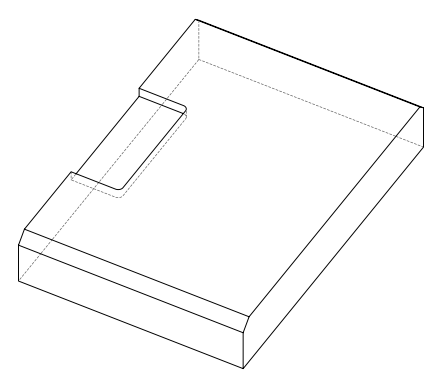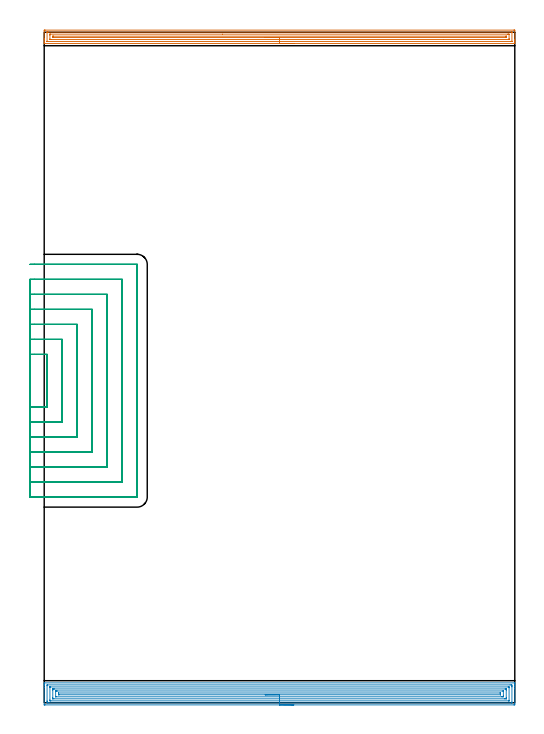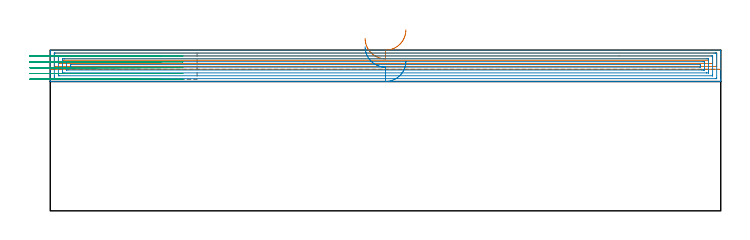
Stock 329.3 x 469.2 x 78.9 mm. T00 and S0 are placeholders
(PLAN: 3 operations, 1 tool changes, 52.3 min)
(1 AREA_MILL | FG_CHAMFER_SURFACE | UGT0205_001 | 10.73 min | 14544 mm3)
(2 AREA_MILL_1 | FG_CHAMFER_SURFACE_1 | UGT0205_001 | 16.06 min | 39048 mm3)
(3 MILL_SLOT | SLOT_PARTIAL_RECTANGULAR | UGT0201_103 | Follow Part, ap 3.5, ae 75% | 25.55 min | 182095 mm3)
(TOOL UGT0205_001 | Chamfer Mill 20 x 3 x 45 deg. | D20 FL50 Z2)
(TOOL UGT0201_103 | End Mill 14 mm | D14 FL19 Z2)
(OP 1 AREA_MILL)
G17 G21 G94 G90
T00 M6
G54
G17 G0 G90 X174.65 Y461.3 S1061 M3
G43 Z88.9 H0
G94 G1 X174.612 Z88.028 F250.
X174.498 Z87.163
X174.309 Z86.312
X174.047 Z85.48
X173.713 Z84.674
X173.31 Z83.9
X172.842 Z83.164
X172.31 Z82.472
X171.721 Z81.829
X171.078 Z81.239
X170.386 Z80.708
X169.65 Z80.24
X168.876 Z79.837
X168.07 Z79.503
X167.238 Z79.241
X166.387 Z79.052
X165.522 Z78.938
X164.65 Z78.9
X0.178
X0.01 Y461.303 Z78.888
X0.003 Y461.431 Z78.761
X0. Y461.567 Z78.633
Y461.811 Z78.389
Y462.508 Z77.687
Y463.729 Z76.468
Y464.254 Z75.941
Y464.865 Z75.331
Y470.103 Z70.094
X0.004 Y470.366 Z69.832
X0.01 Y470.693 Z69.504
X0.286 Y470.697 Z69.501
X0.625 Y470.7 Z69.5
X328.675
X329.232 Y470.695 Z69.503
X329.29 Y470.692 Z69.506
X329.3 Y470.628 Z69.57
Y464.254 Z75.941
Y463.729 Z76.468
Y463.381 Z76.815
Y462.856 Z77.34
Y462.508 Z77.687
Y461.811 Z78.389
Y461.567 Z78.633
Y461.433 Z78.759
X329.29 Y461.303 Z78.888
X329.122 Y461.3 Z78.9
X164.65
Y462.714 Z77.486
X2.201 Y462.715 Z77.485
X2.057 Y462.716 Z77.484
X2.023 Y462.718 Z77.482
X2.012 Y462.721 Z77.479
X2.008 Y462.728 Z77.472
X2.004 Y462.76 Z77.44
X2.001 Y462.91 Z77.29
Y469.022 Z71.178
X2.005 Y469.157 Z71.043
X2.01 Y469.264 Z70.936
X2.016 Y469.28 Z70.92
X2.03 Y469.281 Z70.919
X2.072 Y469.283 Z70.917
X2.413 Y469.285 Z70.915
X2.625 Y469.286 Z70.914
X327.099 Y469.285 Z70.915
X327.243 Y469.284 Z70.916
X327.277 Y469.282 Z70.918
X327.288 Y469.279 Z70.921
X327.292 Y469.272 Z70.928
X327.296 Y469.24 Z70.96
X327.299 Y469.09 Z71.11
Y462.978 Z77.222
X327.295 Y462.843 Z77.357
X327.29 Y462.737 Z77.463
X327.284 Y462.72 Z77.48
X327.27 Y462.719 Z77.481
X327.228 Y462.717 Z77.483
X326.887 Y462.715 Z77.485
X326.675 Y462.714 Z77.486
X164.65
Y464.129 Z76.071
X5.095
X4.328 Y464.13 Z76.07
X4.201 Y464.132 Z76.068
X4.074 Y464.136 Z76.064
X4.01 Y464.142 Z76.058
X4.006 Y464.189 Z76.011
X4.003 Y464.254 Z75.946
X4.001 Y464.449 Z75.751
X4. Y467.069 Z73.131
X4.005 Y467.746 Z72.454
X4.008 Y467.844 Z72.356
X4.01 Y467.863 Z72.337
X4.031 Y467.866 Z72.334
X4.075 Y467.869 Z72.331
X4.201 Y467.871 Z72.329
X124.681 Y467.872 Z72.328
X324.205 Y467.871 Z72.329
X324.972 Y467.87 Z72.33
X325.099 Y467.868 Z72.332
X325.226 Y467.865 Z72.335
X325.291 Y467.858 Z72.342
X325.294 Y467.811 Z72.389
X325.297 Y467.746 Z72.454
X325.3 Y467.551 Z72.649
Y464.931 Z75.269
X325.295 Y464.254 Z75.946
X325.292 Y464.156 Z76.044
X325.29 Y464.137 Z76.063
X325.269 Y464.134 Z76.066
X325.225 Y464.131 Z76.069
X325.099 Y464.129 Z76.071
X279.423 Y464.128 Z76.072
X164.65 Y464.129 Z76.071
Y465.543 Z74.657
X6.101
X6.057 Y465.545 Z74.655
X6.023 Y465.549 Z74.651
X6.01 Y465.552 Z74.648
X6.008 Y465.574 Z74.626
X6. Y465.989 Z74.211
Y466. Z74.2
X6.009 Y466.43 Z73.77
X6.011 Y466.45 Z73.75
X6.051 Y466.453 Z73.747
X6.133 Y466.456 Z73.744
X6.258 Y466.457 Z73.743
X6.414
X323.199
X323.243 Y466.455 Z73.745
X323.277 Y466.451 Z73.749
X323.29 Y466.448 Z73.752
X323.292 Y466.426 Z73.774
X323.3 Y466.011 Z74.189
Y466. Z74.2
X323.291 Y465.57 Z74.63
X323.289 Y465.55 Z74.65
X323.249 Y465.547 Z74.653
X323.167 Y465.544 Z74.656
X323.042 Y465.543 Z74.657
X322.886
X164.65
X163.778 Z74.695
X162.914 Z74.809
X162.062 Z74.998
X161.23 Z75.26
X160.424 Z75.594
X159.65 Z75.997
X158.914 Z76.466
X158.222 Z76.997
X157.579 Z77.586
X156.99 Z78.229
X156.459 Z78.922
X155.99 Z79.657
X155.587 Z80.431
X155.253 Z81.237
X154.991 Z82.069
X154.802 Z82.921
X154.688 Z83.786
X154.65 Z84.657
G0 Z88.9
M5
M2
(OP 2 AREA_MILL_1)
G17 G21 G94 G90
T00 M6
G54
G17 G0 G90 X174.65 Y-1.5 S1061 M3
G43 Z88.9 H0
Z73.5
G94 G1 X174.612 Z72.628 F250.
X174.498 Z71.764
X174.309 Z70.912
X174.047 Z70.08
X173.713 Z69.274
X173.31 Z68.5
X172.842 Z67.764
X172.31 Z67.072
X171.721 Z66.429
X171.078 Z65.84
X170.386 Z65.309
X169.65 Z64.84
X168.876 Z64.437
X168.07 Z64.103
X167.238 Z63.841
X166.386 Z63.652
X165.522 Z63.538
X164.65 Z63.5
X0.625
X0.003 Y-1.499 Z63.499
X0.002 Y-1.497 Z63.5
X0. Y-1.493 Z63.505
Y10.652 Z75.647
Y12.078 Z77.074
Y12.433 Z77.428
Y13.143 Z78.143
Y13.44 Z78.44
X0.007 Y13.85 Z78.841
X0.01 Y13.897 Z78.888
X0.178 Y13.9 Z78.9
X329.122
X329.29 Y13.897 Z78.888
X329.293 Y13.85 Z78.841
X329.3 Y13.44 Z78.439
Y13.143 Z78.143
Y12.433 Z77.428
Y11.187 Z76.184
Y9.762 Z74.757
Y-0.656 Z64.342
X329.298 Y-0.923 Z64.074
X329.292 Y-1.492 Z63.506
X329.248 Y-1.494 Z63.504
X328.675 Y-1.5 Z63.5
X164.65
Y-0.086 Z64.914
X3.307
X2.462 Y-0.082 Z64.918
X2.413 Y-0.079 Z64.921
X2.01 Y-0.033 Z64.967
X2.003 Y0.376 Z65.376
X2.001 Y0.858 Z65.858
X2. Y1.269 Z66.269
X2.001 Y11.953 Z76.953
X2.008 Y12.433 Z77.433
X2.01 Y12.477 Z77.477
X2.201 Y12.483 Z77.483
X2.307 Y12.485 Z77.485
X325.993 Y12.486 Z77.486
X326.838 Y12.482 Z77.482
X326.887 Y12.479 Z77.479
X327.29 Y12.433 Z77.433
X327.297 Y12.024 Z77.024
X327.299 Y11.542 Z76.542
X327.3 Y11.131 Z76.131
X327.299 Y0.447 Z65.447
X327.292 Y-0.033 Z64.967
X327.29 Y-0.077 Z64.923
X327.099 Y-0.083 Z64.917
X326.993 Y-0.085 Z64.915
X164.65 Y-0.086 Z64.914
Y1.329 Z66.329
X4.621
X4.201 Y1.331 Z66.331
X4.061 Y1.333 Z66.333
X4.019 Y1.335 Z66.335
X4.01 Y1.415 Z66.415
X4.005 Y1.548 Z66.548
X4.001 Y1.748 Z66.748
X4. Y1.948 Z66.948
Y10.652 Z75.652
X4.001 Y10.85 Z75.85
X4.01 Y11.051 Z76.051
X4.012 Y11.066 Z76.066
X4.018 Y11.068 Z76.068
X4.043 Y11.07 Z76.07
X4.095 Y11.071 Z76.071
X4.201
X324.679
X325.099 Y11.069 Z76.069
X325.239 Y11.067 Z76.067
X325.281 Y11.065 Z76.065
X325.29 Y10.985 Z75.985
X325.295 Y10.852 Z75.852
X325.299 Y10.652 Z75.652
X325.3 Y10.452 Z75.452
Y1.748 Z66.748
X325.299 Y1.549 Z66.549
X325.29 Y1.349 Z66.349
X325.288 Y1.334 Z66.334
X325.282 Y1.332 Z66.332
X325.257 Y1.33 Z66.33
X325.205 Y1.329 Z66.329
X325.099
X164.65
Y2.743 Z67.743
X6.778
X6.074 Y2.745 Z67.745
X6.034 Y2.747 Z67.747
X6.016 Y2.749 Z67.749
X6.01 Y2.762 Z67.762
X6.006 Y2.869 Z67.869
X6.002 Y3.085 Z68.085
X6. Y3.517 Z68.517
Y8.86 Z73.86
X6.002 Y9.311 Z74.311
X6.006 Y9.53 Z74.53
X6.01 Y9.638 Z74.638
X6.018 Y9.651 Z74.651
X6.041 Y9.653 Z74.653
X6.095 Y9.655 Z74.655
X6.882 Y9.657 Z74.657
X6.987
X322.523
X323.226 Y9.655 Z74.655
X323.266 Y9.653 Z74.653
X323.284 Y9.651 Z74.651
X323.29 Y9.638 Z74.638
X323.294 Y9.531 Z74.531
X323.298 Y9.315 Z74.315
X323.3 Y8.883 Z73.883
Y3.54 Z68.54
X323.298 Y3.089 Z68.089
X323.294 Y2.87 Z67.87
X323.29 Y2.762 Z67.762
X323.282 Y2.749 Z67.749
X323.259 Y2.747 Z67.747
X323.205 Y2.745 Z67.745
X322.418 Y2.743 Z67.743
X322.313
X164.65
Y4.157 Z69.157
X8.67
X8.037 Y4.159 Z69.159
X8.015 Y4.162 Z69.162
X8.01 Y4.164 Z69.164
X8.003 Y4.193 Z69.193
X8.001 Y4.419 Z69.419
X8. Y7.757 Z72.757
X8.003 Y7.981 Z72.981
X8.006 Y8.147 Z73.147
X8.01 Y8.225 Z73.225
X8.144 Y8.236 Z73.236
X8.41 Y8.24 Z73.24
X8.67 Y8.242 Z73.242
X9.301 Y8.243 Z73.243
X320.63
X321.263 Y8.24 Z73.24
X321.285 Y8.238 Z73.238
X321.29 Y8.236 Z73.236
X321.297 Y8.207 Z73.207
X321.299 Y7.981 Z72.981
X321.3 Y4.643 Z69.643
X321.297 Y4.419 Z69.419
X321.294 Y4.253 Z69.253
X321.29 Y4.175 Z69.175
X321.156 Y4.164 Z69.164
X320.891 Y4.16 Z69.16
X320.63 Y4.158 Z69.158
X319.999 Y4.157 Z69.157
X164.65
Y5.571 Z70.571
X10.458 Y5.572 Z70.572
X10.194 Y5.573 Z70.573
X10.075 Y5.576 Z70.576
X10.021 Y5.578 Z70.578
X10.01 Y5.604 Z70.604
X10.003 Y5.762 Z70.762
X10.001 Y6.2 Z71.2
X10.003 Y6.653 Z71.653
X10.01 Y6.807 Z71.807
X10.013 Y6.823 Z71.823
X10.025 Y6.825 Z71.825
X10.063 Y6.827 Z71.827
X10.142 Y6.828 Z71.828
X318.842
X319.107 Y6.827 Z71.827
X319.225 Y6.824 Z71.824
X319.279 Y6.822 Z71.822
X319.29 Y6.796 Z71.796
X319.297 Y6.638 Z71.638
X319.299 Y6.2 Z71.2
X319.297 Y5.747 Z70.747
X319.29 Y5.593 Z70.593
X319.287 Y5.577 Z70.577
X319.275 Y5.575 Z70.575
X319.237 Y5.573 Z70.573
X319.158 Y5.572 Z70.572
X164.65 Y5.571 Z70.571
X163.778 Z70.609
X162.914 Z70.723
X162.062 Z70.912
X161.23 Z71.174
X160.424 Z71.508
X159.65 Z71.911
X158.914 Z72.38
X158.222 Z72.911
X157.579 Z73.5
X156.99 Z74.143
X156.458 Z74.835
X155.99 Z75.571
X155.587 Z76.345
X155.253 Z77.151
X154.991 Z77.983
X154.802 Z78.835
X154.688 Z79.7
X154.65 Z80.571
G0 Z88.9
M5
M2
(OP 3 MILL_SLOT)
G17 G21 G94 G90
T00 M6
G54
G17 G0 G90 X-10. Y206.9 S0 M3
G43 Z88.9 H0
Z76.04
G94 G1 X-7. F250.
X2.1 F500.
Y243.8
X-7.
X-10. F250.
Y196.4
X-7.
X12.6 F500.
Y254.3
X-7.
X-10. F250.
Y185.9
X-7.
X23.1 F500.
Y264.8
X-7.
X-10. F250.
Y175.4
X-7.
X33.6 F500.
Y275.3
X-7.
X-10. F250.
Y164.9
X-7.
X44.1 F500.
Y285.8
X-7.
X-10. F250.
Y154.4
X-7.
X54.6 F500.
Y296.3
X-7.
X-10. F250.
Y143.9
X-7.
X65. F500.
X65.055 Y143.905
X65.095 Y143.945
X65.1 Y144.
Y306.7
X65.095 Y306.755
X65.055 Y306.795
X65. Y306.8
X-7.
X-10. F250.
G0 Y206.9 Z73.18
G1 X-7.
X2.1 F500.
Y243.8
X-7.
X-10. F250.
Y196.4
X-7.
X12.6 F500.
Y254.3
X-7.
X-10. F250.
Y185.9
X-7.
X23.1 F500.
Y264.8
X-7.
X-10. F250.
Y175.4
X-7.
X33.6 F500.
Y275.3
X-7.
X-10. F250.
Y164.9
X-7.
X44.1 F500.
Y285.8
X-7.
X-10. F250.
Y154.4
X-7.
X54.6 F500.
Y296.3
X-7.
X-10. F250.
Y143.9
X-7.
X65. F500.
X65.055 Y143.905
X65.095 Y143.945
X65.1 Y144.
Y306.7
X65.095 Y306.755
X65.055 Y306.795
X65. Y306.8
X-7.
X-10. F250.
G0 Y206.9 Z70.32
G1 X-7.
X2.1 F500.
Y243.8
X-7.
X-10. F250.
Y196.4
X-7.
X12.6 F500.
Y254.3
X-7.
X-10. F250.
Y185.9
X-7.
X23.1 F500.
Y264.8
X-7.
X-10. F250.
Y175.4
X-7.
X33.6 F500.
Y275.3
X-7.
X-10. F250.
Y164.9
X-7.
X44.1 F500.
Y285.8
X-7.
X-10. F250.
Y154.4
X-7.
X54.6 F500.
Y296.3
X-7.
X-10. F250.
Y143.9
X-7.
X65. F500.
X65.055 Y143.905
X65.095 Y143.945
X65.1 Y144.
Y306.7
X65.095 Y306.755
X65.055 Y306.795
X65. Y306.8
X-7.
X-10. F250.
G0 Y206.9 Z67.46
G1 X-7.
X2.1 F500.
Y243.8
X-7.
X-10. F250.
Y196.4
X-7.
X12.6 F500.
Y254.3
X-7.
X-10. F250.
Y185.9
X-7.
X23.1 F500.
Y264.8
X-7.
X-10. F250.
Y175.4
X-7.
X33.6 F500.
Y275.3
X-7.
X-10. F250.
Y164.9
X-7.
X44.1 F500.
Y285.8
X-7.
X-10. F250.
Y154.4
X-7.
X54.6 F500.
Y296.3
X-7.
X-10. F250.
Y143.9
X-7.
X65. F500.
X65.055 Y143.905
X65.095 Y143.945
X65.1 Y144.
Y306.7
X65.095 Y306.755
X65.055 Y306.795
X65. Y306.8
X-7.
X-10. F250.
G0 Y206.9 Z64.6
G1 X-7.
X2.1 F500.
Y243.8
X-7.
X-10. F250.
Y196.4
X-7.
X12.6 F500.
Y254.3
X-7.
X-10. F250.
Y185.9
X-7.
X23.1 F500.
Y264.8
X-7.
X-10. F250.
Y175.4
X-7.
X33.6 F500.
Y275.3
X-7.
X-10. F250.
Y164.9
X-7.
X44.1 F500.
Y285.8
X-7.
X-10. F250.
Y154.4
X-7.
X54.6 F500.
Y296.3
X-7.
X-10. F250.
Y143.9
X-7.
X65. F500.
X65.055 Y143.905
X65.095 Y143.945
X65.1 Y144.
Y306.7
X65.095 Y306.755
X65.055 Y306.795
X65. Y306.8
X-7.
X-10. F250.
G0 Z88.9
M5
M2
